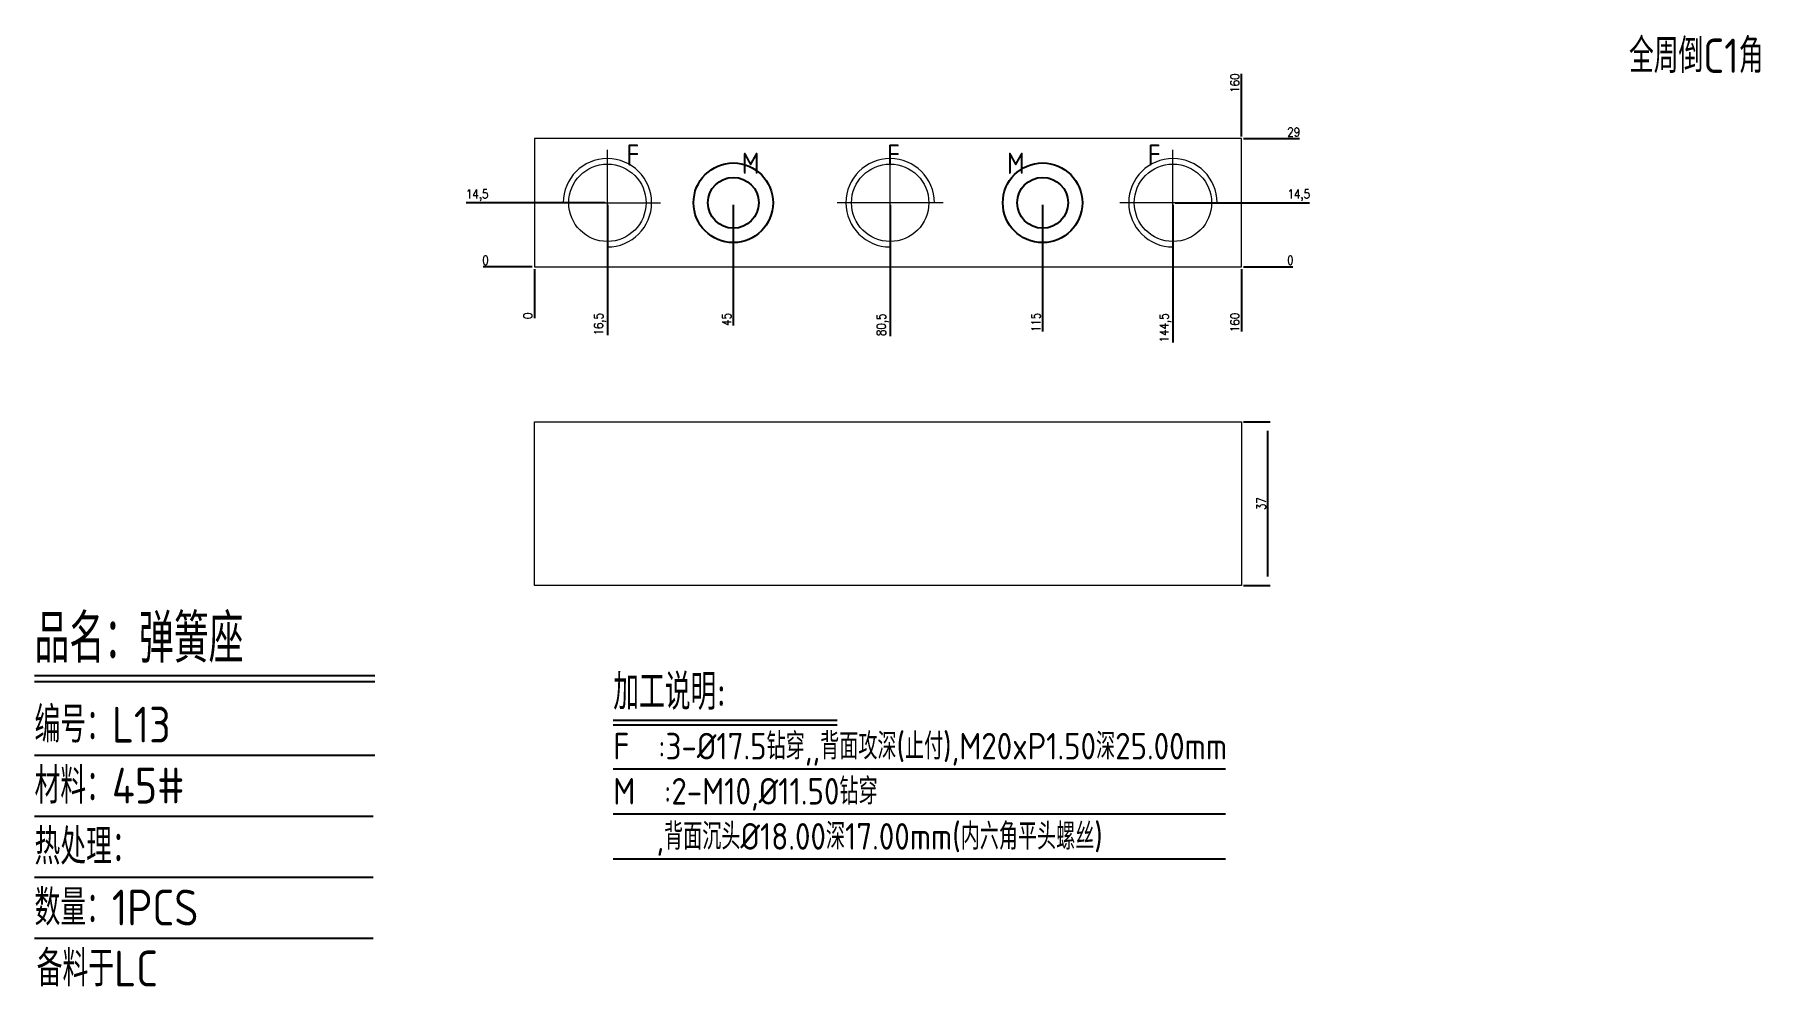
# Model space of a CAD drawing. Header units: millimetres. Extents: x 112743 to 113133, y -13625 to -13410.
import ezdxf
from ezdxf.enums import TextEntityAlignment as Align

# ---------------------------------------------------------------- set-up
doc = ezdxf.new("R2010")
doc.units = ezdxf.units.MM
for name, pattern in [('CENTER', [0]), ('DASHED', [0]), ('HIDDEN', [0])]:
    doc.linetypes.add(name, pattern=pattern)
for name, color, linetype in [('B2', 255, 'Continuous'), ('B2_O', 40, 'Continuous'), ('DIM', 4, 'Continuous'), ('TEXT', 4, 'Continuous')]:
    doc.layers.add(name, color=color, linetype=linetype)
doc.styles.add('gbenor', font='gbenor.shx', dxfattribs={"bigfont": 'gbcbig.shx'})
doc.styles.get("Standard").update_dxf_attribs({"font": 'txt.shx', "width": 0.85, "bigfont": 'ctxt.shx'})
doc.dimstyles.new('T-2-WX', dxfattribs={"dimtxt": 2, "dimasz": 2, "dimexe": 0.5, "dimexo": 0.5, "dimgap": 0.5, "dimtad": 1, "dimtxsty": 'Standard', "dimblk": 'OPEN30', "dimcen": 0, "dimazin": 3, "dimtfac": 1, "dimtmove": 0, "dimatfit": 3, "dimldrblk": 'OPEN30', "dimlwd": -1, "dimlwe": -1})

# ---------------------------------------------------------------- blocks, each defined once
blk = doc.blocks.new('*D7579')
at = {"layer": 'Defpoints', "color": 0}
for p in [(112855.94, -13462.62), (113015.94, -13462.62), (113025.94, -13462.62)]:
    blk.add_point(p, dxfattribs=at)
at = {"layer": 'DIM', "color": 0}
blk.add_line((113016.44, -13462.62), (113027.58, -13462.62), dxfattribs=at)
at = {"layer": 'DIM', "color": 0, "insert": (113027.01, -13461.12), "char_height": 2, "attachment_point": 5}
blk.add_mtext('0', dxfattribs=at)
blk = doc.blocks.new('_Open30')
blk = doc.blocks.new('*D7580')
at = {"layer": 'Defpoints', "color": 0}
for p in [(113000.44, -13448.12), (113025.94, -13448.12), (112855.94, -13462.62)]:
    blk.add_point(p, dxfattribs=at)
at = {"layer": 'DIM', "color": 0}
blk.add_line((113000.94, -13448.12), (113031.38, -13448.12), dxfattribs=at)
at = {"layer": 'DIM', "color": 0, "insert": (113028.91, -13446.43), "char_height": 2, "attachment_point": 5}
blk.add_mtext('14,5', dxfattribs=at)
blk = doc.blocks.new('*D7581')
at = {"layer": 'Defpoints', "color": 0}
for p in [(113015.94, -13433.62), (113025.94, -13433.62), (112855.94, -13462.62)]:
    blk.add_point(p, dxfattribs=at)
at = {"layer": 'DIM', "color": 0}
blk.add_line((113016.44, -13433.62), (113029.12, -13433.62), dxfattribs=at)
at = {"layer": 'DIM', "color": 0, "insert": (113027.78, -13432.12), "char_height": 2, "attachment_point": 5}
blk.add_mtext('29', dxfattribs=at)
blk = doc.blocks.new('*D7582')
at = {"layer": 'Defpoints', "color": 0}
for p in [(112845.94, -13462.62), (112855.94, -13462.62), (112855.94, -13462.62)]:
    blk.add_point(p, dxfattribs=at)
at = {"layer": 'DIM', "color": 0}
blk.add_line((112855.44, -13462.62), (112844.31, -13462.62), dxfattribs=at)
at = {"layer": 'DIM', "color": 0, "insert": (112844.88, -13461.12), "char_height": 2, "attachment_point": 5}
blk.add_mtext('0', dxfattribs=at)
blk = doc.blocks.new('*D7583')
at = {"layer": 'Defpoints', "color": 0}
for p in [(112845.94, -13448.12), (112872.45, -13448.12), (112855.94, -13462.62)]:
    blk.add_point(p, dxfattribs=at)
at = {"layer": 'DIM', "color": 0}
blk.add_line((112871.95, -13448.12), (112840.51, -13448.12), dxfattribs=at)
at = {"layer": 'DIM', "color": 0, "insert": (112842.98, -13446.43), "char_height": 2, "attachment_point": 5}
blk.add_mtext('14,5', dxfattribs=at)
blk = doc.blocks.new('*D7584')
at = {"layer": 'Defpoints', "color": 0}
for p in [(112855.94, -13462.62), (113015.94, -13462.62), (113015.94, -13472.62)]:
    blk.add_point(p, dxfattribs=at)
at = {"layer": 'DIM', "color": 0}
blk.add_line((113015.94, -13463.12), (113015.94, -13477.25), dxfattribs=at)
at = {"layer": 'DIM', "color": 0, "insert": (113014.44, -13475.18), "char_height": 2, "attachment_point": 5, "rotation": 90}
blk.add_mtext('160', dxfattribs=at)
blk = doc.blocks.new('*D7585')
at = {"layer": 'Defpoints', "color": 0}
for p in [(113000.44, -13448.12), (112855.94, -13462.62), (113000.44, -13472.62)]:
    blk.add_point(p, dxfattribs=at)
at = {"layer": 'DIM', "color": 0}
for p, q in [((113000.44, -13448.62), (113000.44, -13464.62)), ((113000.44, -13464.62), (113000.44, -13468.62)), ((113000.44, -13468.62), (113000.44, -13479.68))]:
    blk.add_line(p, q, dxfattribs=at)
at = {"layer": 'DIM', "color": 0, "insert": (112998.75, -13476.4), "char_height": 2, "attachment_point": 5, "rotation": 90}
blk.add_mtext('144,5', dxfattribs=at)
blk = doc.blocks.new('*D7586')
at = {"layer": 'Defpoints', "color": 0}
for p in [(112970.94, -13448.12), (112855.94, -13462.62), (112970.94, -13472.62)]:
    blk.add_point(p, dxfattribs=at)
at = {"layer": 'DIM', "color": 0}
blk.add_line((112970.94, -13448.62), (112970.94, -13477.25), dxfattribs=at)
at = {"layer": 'DIM', "color": 0, "insert": (112969.44, -13475.18), "char_height": 2, "attachment_point": 5, "rotation": 90}
blk.add_mtext('115', dxfattribs=at)
blk = doc.blocks.new('*D7587')
at = {"layer": 'Defpoints', "color": 0}
for p in [(112936.44, -13448.12), (112855.94, -13462.62), (112936.44, -13472.62)]:
    blk.add_point(p, dxfattribs=at)
at = {"layer": 'DIM', "color": 0}
blk.add_line((112936.44, -13448.62), (112936.44, -13478.3), dxfattribs=at)
at = {"layer": 'DIM', "color": 0, "insert": (112934.75, -13475.71), "char_height": 2, "attachment_point": 5, "rotation": 90}
blk.add_mtext('80,5', dxfattribs=at)
blk = doc.blocks.new('*D7588')
at = {"layer": 'Defpoints', "color": 0}
for p in [(112900.94, -13448.12), (112855.94, -13462.62), (112900.94, -13472.62)]:
    blk.add_point(p, dxfattribs=at)
at = {"layer": 'DIM', "color": 0}
blk.add_line((112900.94, -13448.62), (112900.94, -13475.87), dxfattribs=at)
at = {"layer": 'DIM', "color": 0, "insert": (112899.44, -13474.5), "char_height": 2, "attachment_point": 5, "rotation": 90}
blk.add_mtext('45', dxfattribs=at)
blk = doc.blocks.new('*D7589')
at = {"layer": 'Defpoints', "color": 0}
for p in [(112872.45, -13448.12), (112855.94, -13462.62), (112872.45, -13472.62)]:
    blk.add_point(p, dxfattribs=at)
at = {"layer": 'DIM', "color": 0}
for p, q in [((112872.45, -13448.62), (112872.45, -13464.62)), ((112872.45, -13464.62), (112872.45, -13468.62)), ((112872.45, -13468.62), (112872.45, -13478.06))]:
    blk.add_line(p, q, dxfattribs=at)
at = {"layer": 'DIM', "color": 0, "insert": (112870.76, -13475.59), "char_height": 2, "attachment_point": 5, "rotation": 90}
blk.add_mtext('16,5', dxfattribs=at)
blk = doc.blocks.new('*D7590')
at = {"layer": 'Defpoints', "color": 0}
for p in [(112855.94, -13462.62), (112855.94, -13462.62), (112855.94, -13472.62)]:
    blk.add_point(p, dxfattribs=at)
at = {"layer": 'DIM', "color": 0}
blk.add_line((112855.94, -13463.12), (112855.94, -13474.25), dxfattribs=at)
at = {"layer": 'DIM', "color": 0, "insert": (112854.44, -13473.69), "char_height": 2, "attachment_point": 5, "rotation": 90}
blk.add_mtext('0', dxfattribs=at)
blk = doc.blocks.new('*D7591')
at = {"layer": 'Defpoints', "color": 0}
for p in [(113015.94, -13423.62), (113015.94, -13433.62), (112855.94, -13462.62)]:
    blk.add_point(p, dxfattribs=at)
at = {"layer": 'DIM', "color": 0}
blk.add_line((113015.94, -13433.12), (113015.94, -13418.99), dxfattribs=at)
at = {"layer": 'DIM', "color": 0, "insert": (113014.44, -13421.05), "char_height": 2, "attachment_point": 5, "rotation": 90}
blk.add_mtext('160', dxfattribs=at)
blk = doc.blocks.new('*D7592')
at = {"layer": 'Defpoints', "color": 0}
for p in [(113015.94, -13497.66), (113021.94, -13497.66), (113015.94, -13534.66)]:
    blk.add_point(p, dxfattribs=at)
at = {"layer": 'DIM', "color": 0}
for p, q in [((113016.44, -13497.66), (113022.44, -13497.66)), ((113021.94, -13532.66), (113021.94, -13499.66)), ((113016.44, -13534.66), (113022.44, -13534.66))]:
    blk.add_line(p, q, dxfattribs=at)
at = {"layer": 'DIM', "color": 0, "insert": (113020.44, -13516.16), "char_height": 2, "attachment_point": 5, "rotation": 90}
blk.add_mtext('37', dxfattribs=at)

msp = doc.modelspace()

# ---------------------------------------------------------------- linework, layer by layer
at = {"layer": 'B2', "linetype": 'Continuous', "lineweight": 15}
for points in [[(112855.945, -13433.619), (112855.945, -13462.619), (113015.945, -13462.619), (113015.945, -13433.619)], [(112855.945, -13497.662), (113015.945, -13497.662), (113015.945, -13534.662), (112855.945, -13534.662)]]:
    msp.add_lwpolyline(points, close=True, dxfattribs=at)
at = {"layer": 'B2_O', "color": 4, "linetype": 'CENTER', "lineweight": 15}
for p, q in [((112872.446, -13460.119), (112872.446, -13436.119)), ((112936.445, -13460.119), (112936.445, -13436.119)), ((113000.443, -13460.119), (113000.443, -13436.119)), ((112860.446, -13448.119), (112884.446, -13448.119)), ((112948.445, -13448.119), (112924.445, -13448.119)), ((113012.443, -13448.119), (112988.443, -13448.119))]:
    msp.add_line(p, q, dxfattribs=at)
at = {"layer": 'B2_O', "color": 4, "linetype": 'DASHED', "lineweight": 15}
for centre in [(112872.446, -13448.119), (112936.445, -13448.119), (113000.443, -13448.119)]:
    msp.add_circle(centre, 8.75, dxfattribs=at)
at = {"layer": 'B2_O', "linetype": 'HIDDEN', "ltscale": 3}
for centre in [(112900.945, -13448.119), (112970.945, -13448.119)]:
    msp.add_circle(centre, 9, dxfattribs=at)
at = {"layer": 'B2_O', "linetype": 'Continuous', "ltscale": 3}
for centre in [(112900.945, -13448.119), (112970.945, -13448.119)]:
    msp.add_circle(centre, 5.75, dxfattribs=at)
at = {"layer": 'B2_O', "color": 4, "linetype": 'DASHED', "lineweight": 15}
for centre, start, end in [((112872.446, -13448.119), 270, 180), ((112936.445, -13448.119), 0, 270), ((113000.443, -13448.119), 0, 270)]:
    msp.add_arc(centre, 10, start, end, dxfattribs=at)
at = {"layer": 'DIM', "color": 4, "linetype": 'Continuous', "lineweight": 25}
for p, q in [((112742.798, -13554.989), (112819.802, -13554.989)), ((112742.798, -13556.408), (112819.802, -13556.408)), ((112742.798, -13573.033), (112819.802, -13573.033)), ((112742.798, -13586.819), (112819.467, -13586.819)), ((112742.798, -13600.605), (112819.467, -13600.605)), ((112742.798, -13614.391), (112819.467, -13614.391))]:
    msp.add_line(p, q, dxfattribs=at)
at = {"layer": 'TEXT', "color": 3}
for p, q in [((112873.773, -13565.092), (112924.461, -13565.092)), ((112873.773, -13566.142), (112924.461, -13566.142)), ((112873.773, -13576.102), (113012.329, -13576.102)), ((112873.773, -13586.302), (113012.329, -13586.302)), ((112873.773, -13596.502), (113012.329, -13596.502))]:
    msp.add_line(p, q, dxfattribs=at)

# ---------------------------------------------------------------- texts
at = {"layer": 'DIM', "color": 3, "linetype": 'Continuous', "lineweight": 25, "style": 'gbenor'}
for s, height, p in [('品名：弹簧座', 10.9479, (112742.798, -13552.151)), ('编号：L13', 8.1095, (112742.798, -13570.194)), ('材料：45#', 8.1095, (112742.798, -13583.981)), ('热处理：', 8.1095, (112742.798, -13597.767)), ('数量：1PCS', 8.1095, (112742.798, -13611.553)), ('备料于LC', 8.1095, (112743.291, -13625.339))]:
    msp.add_text(s, height=height, dxfattribs=at).set_placement(p)
at = {"layer": 'TEXT', "color": 4, "lineweight": 18, "style": 'gbenor'}
msp.add_text('全周倒C1角', height=7.7718, dxfattribs=at).set_placement((113103.66, -13418.76))
at = {"layer": 'TEXT', "color": 4, "style": 'gbenor'}
for s, p in [('F', (112878.222, -13437.343)), ('M', (112904.882, -13439.181)), ('F', (112937.221, -13437.343)), ('M', (112964.882, -13439.181)), ('F', (112996.22, -13437.343))]:
    msp.add_text(s, height=4.8, dxfattribs=at).set_placement(p, align=Align.MIDDLE_CENTER)
for s, height, p in [('加工说明:', 8.1, (112873.773, -13562.782)), ('F  :3-%%c17.5钻穿,,背面攻深(止付),M20xP1.50深25.00mm', 6, (112873.773, -13574.002)), ('M  :2-M10,%%c11.50钻穿', 6, (112873.773, -13584.202)), ('   ,背面沉头%%C18.00深17.00mm(内六角平头螺丝)', 6, (112873.773, -13594.402))]:
    msp.add_text(s, height=height, dxfattribs=at).set_placement(p)

# ---------------------------------------------------------------- dimensions: what is measured, and where the dimension line sits
at = {"layer": 'DIM', "color": 4}
for feature_location, offset, dtype, origin, picture, middle in [((113015.945, -13433.619), (0, 10), 1, (112855.945, -13462.619), '*D7591', (113014.445, -13421.055)), ((113015.945, -13433.619), (10, 0), 0, (112855.945, -13462.619), '*D7581', (113027.78, -13432.119)), ((112872.446, -13448.119), (-26.501, 0), 0, (112855.945, -13462.619), '*D7583', (112842.975, -13446.429)), ((113000.443, -13448.119), (25.501, 0), 0, (112855.945, -13462.619), '*D7580', (113028.914, -13446.429)), ((113000.443, -13448.119), (0, -24.5), 1, (112855.945, -13462.619), '*D7585', (112998.753, -13476.398)), ((112970.945, -13448.119), (0, -24.5), 1, (112855.945, -13462.619), '*D7586', (112969.445, -13475.183)), ((112936.445, -13448.119), (0, -24.5), 1, (112855.945, -13462.619), '*D7587', (112934.754, -13475.71)), ((112900.945, -13448.119), (0, -24.5), 1, (112855.945, -13462.619), '*D7588', (112899.445, -13474.495)), ((112872.446, -13448.119), (0, -24.5), 1, (112855.945, -13462.619), '*D7589', (112870.755, -13475.588)), ((112855.944513671, -13462.619163515), (-10, 0), 0, (112855.944513671, -13462.619163515), '*D7582', (112844.877847005, -13461.119163515)), ((113015.944513671, -13462.619163515), (10, 0), 0, (112855.944513671, -13462.619163515), '*D7579', (113027.011180338, -13461.119163515)), ((112855.944513671, -13462.619163515), (0, -10), 1, (112855.944513671, -13462.619163515), '*D7590', (112854.444513671, -13473.685830181)), ((113015.945, -13462.619), (0, -10), 1, (112855.945, -13462.619), '*D7584', (113014.445, -13475.183))]:
    dim = msp.add_ordinate_dim(feature_location=feature_location, offset=offset, dtype=dtype, origin=origin, dimstyle='T-2-WX', dxfattribs=at)
    dim.commit()
    dim.dimension.update_dxf_attribs({"geometry": picture, "text_midpoint": middle})
dim = msp.add_linear_dim(base=(113021.945, -13497.662), p1=(113015.945, -13534.662), p2=(113015.945, -13497.662), angle=90, dimstyle='T-2-WX', dxfattribs=at)
dim.commit()
dim.dimension.update_dxf_attribs({"geometry": '*D7592', "text_midpoint": (113020.445, -13516.162)})

doc.saveas('drawing.dxf')
